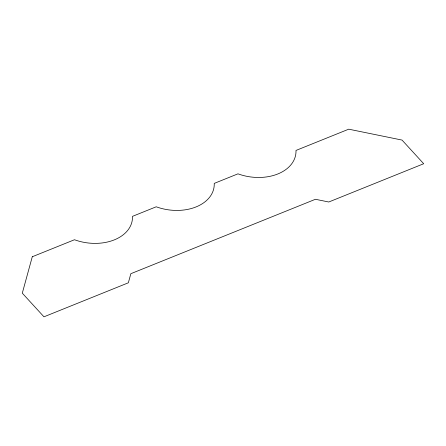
<?xml version="1.0" encoding="UTF-8"?>
<svg xmlns="http://www.w3.org/2000/svg" width="446" height="446" viewBox="0 0 446 446"><rect width="100%" height="100%" fill="white"/><g stroke="black" fill="none" stroke-linecap="round" stroke-linejoin="round"><path stroke-width="0.67" d="M32.279 256.751L22.3 293.167L43.964 316.816L128.348 282.797L130.845 273.699L315.439 199.278L328.763 202.005L423.7 163.732L402.036 140.077L348.727 129.184L295.988 150.441A42.03 28.984 8.1 0 1 237.974 173.834L214.236 183.401A42.03 28.984 8.1 0 1 156.223 206.788L132.49 216.355A42.03 28.984 8.1 0 1 74.476 239.742L32.279 256.751"/></g></svg>
